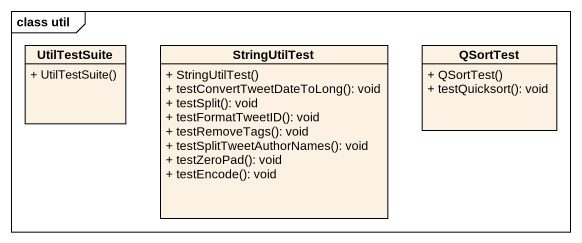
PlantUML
@startuml
mainframe class util
hide circle
hide empty members
skinparam classAttributeIconSize 0
class UtilTestSuite {
  + UtilTestSuite()
}
class StringUtilTest {
  + StringUtilTest()
  + testConvertTweetDateToLong(): void
  + testSplit(): void
  + testFormatTweetID(): void
  + testRemoveTags(): void
  + testSplitTweetAuthorNames(): void
  + testZeroPad(): void
  + testEncode(): void
}
class QSortTest {
  + QSortTest()
  + testQuicksort(): void
}
@enduml
